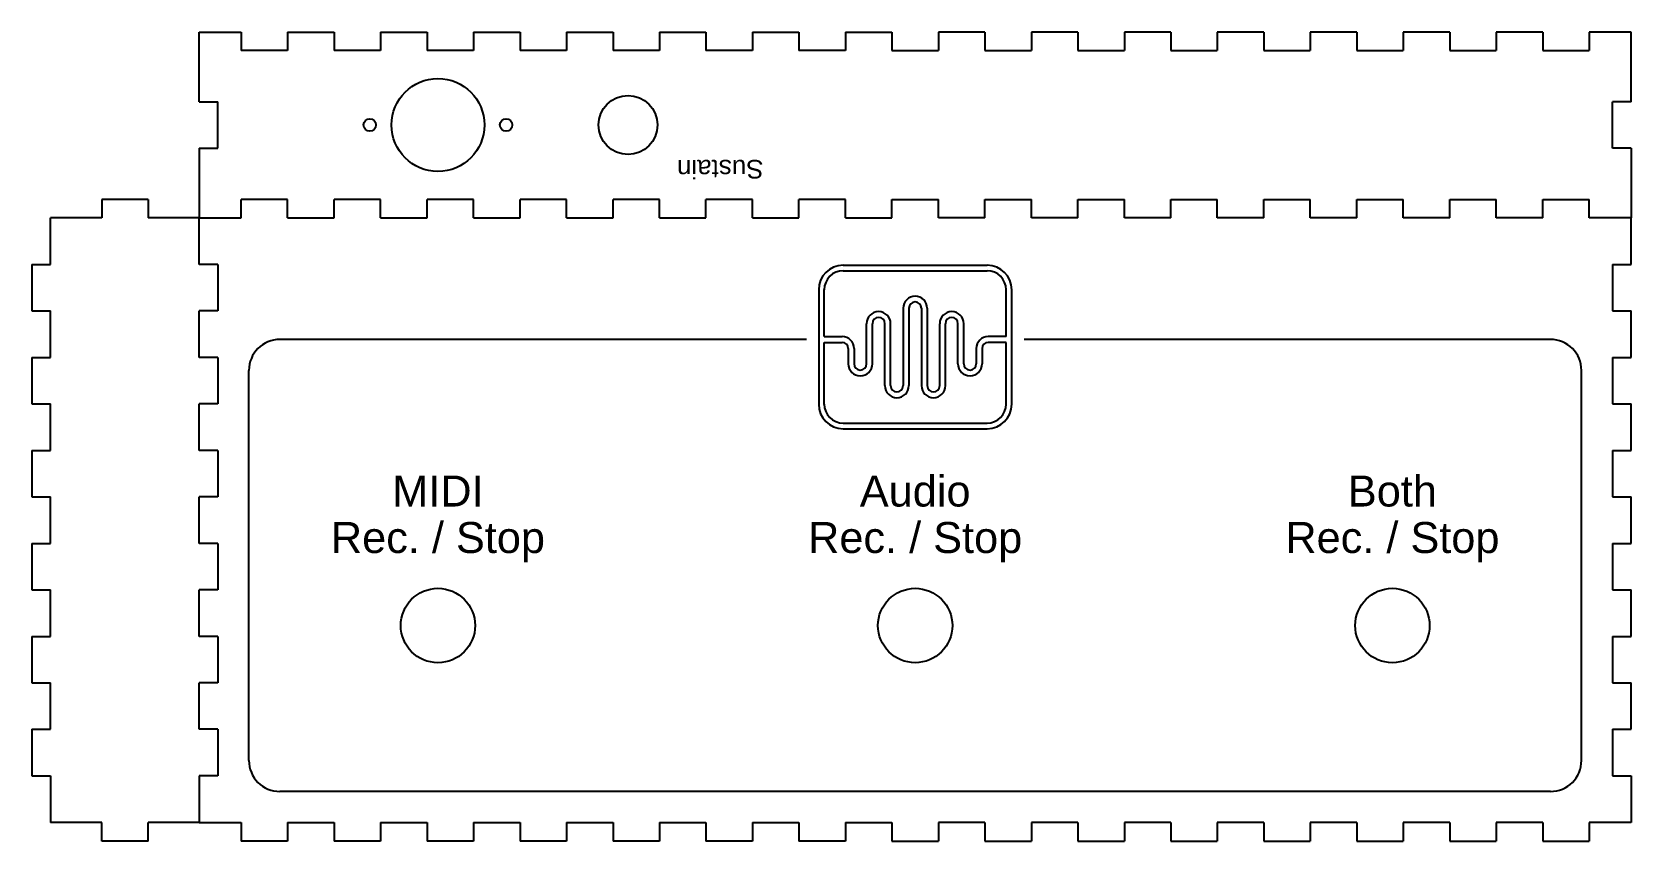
# Model space of a CAD drawing. Header units: inches. Extents: x 0 to 258, y 0 to 131.
import ezdxf
from ezdxf.enums import TextEntityAlignment as Align

# ---------------------------------------------------------------- set-up
doc = ezdxf.new("R2010")
doc.units = ezdxf.units.IN
doc.header["$MEASUREMENT"] = 0
doc.styles.get("Standard").update_dxf_attribs({"font": 'arial.ttf'})

msp = doc.modelspace()

# ---------------------------------------------------------------- linework, layer by layer
at = {"color": 3}
for p, q in [((27, 119.28), (27, 130.53)), ((27, 130.53), (33.75, 130.53)), ((33.75, 130.53), (33.75, 127.53)), ((41.25, 130.53), (41.25, 127.53)), ((41.25, 130.53), (48.75, 130.53)), ((48.75, 130.53), (48.75, 127.53)), ((56.25, 130.53), (56.25, 127.53)), ((56.25, 130.53), (63.75, 130.53)), ((63.75, 130.53), (63.75, 127.53)), ((71.25, 130.53), (71.25, 127.53)), ((71.25, 130.53), (78.75, 130.53)), ((78.75, 130.53), (78.75, 127.53)), ((86.25, 130.53), (86.25, 127.53)), ((86.25, 130.53), (93.75, 130.53)), ((93.75, 130.53), (93.75, 127.53)), ((101.25, 130.53), (101.25, 127.53)), ((101.25, 130.53), (108.75, 130.53)), ((108.75, 130.53), (108.75, 127.53)), ((116.25, 130.53), (116.25, 127.53)), ((116.25, 130.53), (123.75, 130.53)), ((123.75, 130.53), (123.75, 127.53)), ((131.25, 130.53), (131.25, 127.53)), ((131.25, 130.53), (138.75, 130.53)), ((138.75, 130.53), (138.75, 127.53)), ((146.25, 130.53), (146.25, 127.53)), ((153.75, 130.53), (146.25, 130.53)), ((153.75, 130.53), (153.75, 127.53)), ((161.25, 130.53), (161.25, 127.53)), ((168.75, 130.53), (161.25, 130.53)), ((168.75, 130.53), (168.75, 127.53)), ((176.25, 130.53), (176.25, 127.53)), ((183.75, 130.53), (176.25, 130.53)), ((183.75, 130.53), (183.75, 127.53)), ((191.25, 130.53), (191.25, 127.53)), ((198.75, 130.53), (191.25, 130.53)), ((198.75, 130.53), (198.75, 127.53)), ((206.25, 130.53), (206.25, 127.53)), ((213.75, 130.53), (206.25, 130.53)), ((213.75, 130.53), (213.75, 127.53)), ((221.25, 130.53), (221.25, 127.53)), ((228.75, 130.53), (221.25, 130.53)), ((228.75, 130.53), (228.75, 127.53)), ((236.25, 130.53), (236.25, 127.53)), ((243.75, 130.53), (236.25, 130.53)), ((243.75, 130.53), (243.75, 127.53)), ((258, 130.53), (251.25, 130.53)), ((251.25, 130.53), (251.25, 127.53)), ((258, 119.28), (258, 130.53)), ((41.25, 127.53), (33.75, 127.53)), ((56.25, 127.53), (48.75, 127.53)), ((71.25, 127.53), (63.75, 127.53)), ((86.25, 127.53), (78.75, 127.53)), ((101.25, 127.53), (93.75, 127.53)), ((116.25, 127.53), (108.75, 127.53)), ((131.25, 127.53), (123.75, 127.53)), ((138.75, 127.53), (146.25, 127.53)), ((153.75, 127.53), (161.25, 127.53)), ((168.75, 127.53), (176.25, 127.53)), ((183.75, 127.53), (191.25, 127.53)), ((198.75, 127.53), (206.25, 127.53)), ((213.75, 127.53), (221.25, 127.53)), ((228.75, 127.53), (236.25, 127.53)), ((243.75, 127.53), (251.25, 127.53)), ((27, 119.28), (30, 119.28)), ((30, 111.78), (30, 119.28)), ((255, 111.78), (255, 119.28)), ((258, 119.28), (255, 119.28)), ((27, 111.78), (27, 100.53)), ((27, 111.78), (30, 111.78)), ((258, 111.78), (255, 111.78)), ((258, 111.78), (258, 100.53)), ((11.25, 103.53), (11.25, 100.53)), ((18.75, 103.53), (11.25, 103.53)), ((18.75, 103.53), (18.75, 100.53)), ((11.25, 100.53), (3, 100.53)), ((3, 93.02), (3, 100.53)), ((27, 100.53), (18.75, 100.53)), ((258, 93.02), (258, 100.53)), ((0, 93.02), (0, 85.52)), ((0, 93.02), (3, 93.02)), ((255, 93.02), (255, 85.52)), ((255, 93.02), (258, 93.02)), ((0, 85.52), (3, 85.52)), ((3, 78.02), (3, 85.52)), ((255, 85.52), (258, 85.52)), ((258, 78.02), (258, 85.52)), ((0, 78.02), (3, 78.02)), ((0, 78.02), (0, 70.52)), ((255, 78.02), (258, 78.02)), ((255, 78.02), (255, 70.52)), ((0, 70.52), (3, 70.52)), ((3, 63.02), (3, 70.52)), ((255, 70.52), (258, 70.52)), ((258, 63.02), (258, 70.52)), ((0, 63.02), (3, 63.02)), ((0, 63.02), (0, 55.52)), ((255, 63.02), (258, 63.02)), ((255, 63.02), (255, 55.52)), ((0, 55.52), (3, 55.52)), ((3, 48.02), (3, 55.52)), ((255, 55.52), (258, 55.52)), ((258, 48.02), (258, 55.52)), ((0, 48.02), (3, 48.02)), ((0, 48.02), (0, 40.52)), ((255, 48.02), (258, 48.02)), ((255, 48.02), (255, 40.52)), ((0, 40.52), (3, 40.52)), ((3, 33.02), (3, 40.52)), ((255, 40.52), (258, 40.52)), ((258, 33.02), (258, 40.52)), ((0, 33.02), (3, 33.02)), ((0, 33.02), (0, 25.52)), ((255, 33.02), (258, 33.02)), ((255, 33.02), (255, 25.52)), ((0, 25.52), (3, 25.52)), ((3, 18.02), (3, 25.52)), ((255, 25.52), (258, 25.52)), ((258, 18.02), (258, 25.52)), ((0, 18.02), (3, 18.02)), ((0, 18.02), (0, 10.52)), ((255, 18.02), (258, 18.02)), ((255, 18.02), (255, 10.52)), ((0, 10.52), (3, 10.52)), ((3, 10.52), (3, 3)), ((255, 10.52), (258, 10.52)), ((258, 10.52), (258, 3)), ((11.25, 3), (3, 3)), ((11.25, 0), (11.25, 3)), ((18.75, 0), (18.75, 3)), ((27, 3), (18.75, 3)), ((27, 3), (31.75, 3)), ((27, 3), (33.75, 3)), ((33.75, 3), (33.75, 0)), ((41.25, 3), (41.25, 0)), ((41.25, 3), (48.75, 3)), ((48.75, 3), (48.75, 0)), ((56.25, 3), (56.25, 0)), ((56.25, 3), (63.75, 3)), ((63.75, 3), (63.75, 0)), ((71.25, 3), (71.25, 0)), ((71.25, 3), (78.75, 3)), ((78.75, 3), (78.75, 0)), ((86.25, 3), (86.25, 0)), ((86.25, 3), (93.75, 3)), ((93.75, 3), (93.75, 0)), ((101.25, 3), (101.25, 0)), ((101.25, 3), (108.75, 3)), ((108.75, 3), (108.75, 0)), ((116.25, 3), (116.25, 0)), ((116.25, 3), (123.75, 3)), ((123.75, 3), (123.75, 0)), ((131.25, 3), (131.25, 0)), ((131.25, 3), (138.75, 3)), ((138.75, 3), (138.75, 0)), ((146.25, 3), (146.25, 0)), ((153.75, 3), (146.25, 3)), ((153.75, 3), (153.75, 0)), ((161.25, 3), (161.25, 0)), ((168.75, 3), (161.25, 3)), ((168.75, 3), (168.75, 0)), ((176.25, 3), (176.25, 0)), ((183.75, 3), (176.25, 3)), ((183.75, 3), (183.75, 0)), ((191.25, 3), (191.25, 0)), ((198.75, 3), (191.25, 3)), ((198.75, 3), (198.75, 0)), ((206.25, 3), (206.25, 0)), ((213.75, 3), (206.25, 3)), ((213.75, 3), (213.75, 0)), ((221.25, 3), (221.25, 0)), ((228.75, 3), (221.25, 3)), ((228.75, 3), (228.75, 0)), ((236.25, 3), (236.25, 0)), ((243.75, 3), (236.25, 3)), ((243.75, 3), (243.75, 0)), ((258, 3), (251.25, 3)), ((251.25, 3), (251.25, 0)), ((18.75, 0), (11.25, 0)), ((138.75, 0), (146.25, 0)), ((41.25, 0), (33.75, 0)), ((56.25, 0), (48.75, 0)), ((71.25, 0), (63.75, 0)), ((86.25, 0), (78.75, 0)), ((101.25, 0), (93.75, 0)), ((116.25, 0), (108.75, 0)), ((131.25, 0), (123.75, 0)), ((153.75, 0), (161.25, 0)), ((168.75, 0), (176.25, 0)), ((183.75, 0), (191.25, 0)), ((198.75, 0), (206.25, 0)), ((213.75, 0), (221.25, 0)), ((228.75, 0), (236.25, 0)), ((243.75, 0), (251.25, 0))]:
    msp.add_line(p, q, dxfattribs=at)
at = {"color": 7}
for p, q in [((33.75, 100.53), (33.75, 103.53)), ((41.25, 103.53), (33.75, 103.53)), ((41.25, 100.53), (41.25, 103.53)), ((56.25, 103.53), (48.75, 103.53)), ((48.75, 100.53), (48.75, 103.53)), ((56.25, 100.53), (56.25, 103.53)), ((63.75, 100.53), (63.75, 103.53)), ((71.25, 103.53), (63.75, 103.53)), ((71.25, 100.53), (71.25, 103.53)), ((78.75, 100.53), (78.75, 103.53)), ((86.25, 103.53), (78.75, 103.53)), ((86.25, 100.53), (86.25, 103.53)), ((93.75, 100.53), (93.75, 103.53)), ((101.25, 103.53), (93.75, 103.53)), ((101.25, 100.53), (101.25, 103.53)), ((116.25, 103.53), (108.75, 103.53)), ((108.75, 100.53), (108.75, 103.53)), ((116.25, 100.53), (116.25, 103.53)), ((123.75, 100.53), (123.75, 103.53)), ((131.25, 103.53), (123.75, 103.53)), ((131.25, 100.53), (131.25, 103.53)), ((138.75, 103.53), (146.25, 103.53)), ((138.75, 100.53), (138.75, 103.53)), ((146.25, 100.53), (146.25, 103.53)), ((153.75, 100.53), (153.75, 103.53)), ((153.75, 103.53), (161.25, 103.53)), ((161.25, 100.53), (161.25, 103.53)), ((168.75, 100.53), (168.75, 103.53)), ((168.75, 103.53), (176.25, 103.53)), ((176.25, 100.53), (176.25, 103.53)), ((183.75, 100.53), (183.75, 103.53)), ((183.75, 103.53), (191.25, 103.53)), ((191.25, 100.53), (191.25, 103.53)), ((198.75, 100.53), (198.75, 103.53)), ((198.75, 103.53), (206.25, 103.53)), ((206.25, 100.53), (206.25, 103.53)), ((213.75, 100.53), (213.75, 103.53)), ((213.75, 103.53), (221.25, 103.53)), ((221.25, 100.53), (221.25, 103.53)), ((228.75, 100.53), (228.75, 103.53)), ((228.75, 103.53), (236.25, 103.53)), ((236.25, 100.53), (236.25, 103.53)), ((243.75, 100.53), (243.75, 103.53)), ((243.75, 103.53), (251.25, 103.53)), ((251.25, 100.53), (251.25, 103.53)), ((27, 93.02), (27, 100.53)), ((27, 100.53), (33.75, 100.53)), ((41.25, 100.53), (48.75, 100.53)), ((56.25, 100.53), (63.75, 100.53)), ((71.25, 100.53), (78.75, 100.53)), ((86.25, 100.53), (93.75, 100.53)), ((101.25, 100.53), (108.75, 100.53)), ((116.25, 100.53), (123.75, 100.53)), ((131.25, 100.53), (138.75, 100.53)), ((153.75, 100.53), (146.25, 100.53)), ((168.75, 100.53), (161.25, 100.53)), ((183.75, 100.53), (176.25, 100.53)), ((198.75, 100.53), (191.25, 100.53)), ((213.75, 100.53), (206.25, 100.53)), ((228.75, 100.53), (221.25, 100.53)), ((243.75, 100.53), (236.25, 100.53)), ((258, 100.53), (251.25, 100.53)), ((30, 93.02), (27, 93.02)), ((30, 93.02), (30, 85.52)), ((30, 85.52), (27, 85.52)), ((27, 78.02), (27, 85.52)), ((30, 78.02), (27, 78.02)), ((30, 78.02), (30, 70.52)), ((30, 70.52), (27, 70.52)), ((27, 63.02), (27, 70.52)), ((30, 63.02), (27, 63.02)), ((30, 63.02), (30, 55.52)), ((30, 55.52), (27, 55.52)), ((27, 48.02), (27, 55.52)), ((30, 48.02), (27, 48.02)), ((30, 48.02), (30, 40.52)), ((30, 40.52), (27, 40.52)), ((27, 33.02), (27, 40.52)), ((30, 33.02), (27, 33.02)), ((30, 33.02), (30, 25.52)), ((30, 25.52), (27, 25.52)), ((27, 18.02), (27, 25.52)), ((30, 18.02), (27, 18.02)), ((30, 18.02), (30, 10.52)), ((27, 10.52), (27, 3)), ((30, 10.52), (27, 10.52))]:
    msp.add_line(p, q, dxfattribs=at)
at = {"color": 5}
for p, q in [((130.89, 92.9), (154.11, 92.9)), ((130.89, 92), (154.11, 92)), ((126.94, 88.95), (126.94, 70.49)), ((127.84, 81.4), (127.84, 88.99)), ((157.16, 81.4), (157.16, 88.99)), ((158.06, 88.95), (158.06, 70.49)), ((140.56, 85.97), (140.56, 73.47)), ((141.49, 85.97), (141.49, 73.47)), ((143.51, 85.97), (143.51, 73.47)), ((144.44, 85.97), (144.44, 73.47)), ((134.66, 76.99), (134.66, 83.47)), ((135.59, 76.99), (135.59, 83.47)), ((137.61, 73.47), (137.61, 83.47)), ((138.54, 73.47), (138.54, 83.47)), ((146.46, 73.47), (146.46, 83.47)), ((147.39, 73.47), (147.39, 83.47)), ((149.41, 76.99), (149.41, 83.47)), ((150.34, 76.99), (150.34, 83.47)), ((124.94, 80.93), (40, 80.93)), ((127.84, 81.4), (130.7, 81.4)), ((127.84, 70.44), (127.84, 80.46)), ((127.84, 80.46), (130.7, 80.46)), ((157.16, 81.4), (154.3, 81.4)), ((157.16, 80.46), (154.3, 80.46)), ((157.16, 70.44), (157.16, 80.46)), ((245, 80.93), (160.06, 80.93)), ((131.71, 79.45), (131.71, 76.99)), ((132.64, 79.45), (132.64, 76.99)), ((152.36, 79.45), (152.36, 76.99)), ((153.29, 79.45), (153.29, 76.99)), ((35, 13), (35, 75.93)), ((250, 13), (250, 75.93)), ((130.89, 67.43), (154.11, 67.43)), ((130.89, 66.53), (154.11, 66.53)), ((245, 8), (40, 8))]:
    msp.add_line(p, q, dxfattribs=at)
at = {"color": 1}
for centre, radius in [((65.5, 115.53), 7.5), ((96.17, 115.53), 4.75), ((54.5, 115.53), 1), ((76.5, 115.53), 1), ((65.5, 34.77), 6), ((142.5, 34.77), 6), ((219.5, 34.77), 6)]:
    msp.add_circle(centre, radius, dxfattribs=at)
at = {"color": 5}
for centre, radius, start, end in [((130.89, 88.95), 3.96, 90, 180), ((154.11, 88.95), 3.96, 0, 90), ((130.89, 88.95), 3.06, 90, 180), ((154.11, 88.95), 3.06, 0, 90), ((142.5, 85.97), 1.94, 0, 180), ((136.6, 83.47), 1.94, 0, 180), ((142.5, 85.97), 1.01, 0, 180), ((148.4, 83.47), 1.94, 0, 180), ((136.6, 83.47), 1.01, 0, 180), ((148.4, 83.47), 1.01, 0, 180), ((40, 75.93), 5, 90, 180), ((130.7, 79.45), 1.94, 0, 90), ((130.7, 79.45), 1.01, 0, 90), ((154.3, 79.45), 1.94, 90, 180), ((154.3, 79.45), 1.01, 90, 180), ((245, 75.93), 5, 0, 90), ((133.65, 76.99), 1.94, 180, 0), ((133.65, 76.99), 1.01, 180, 0), ((151.35, 76.99), 1.94, 180, 0), ((151.35, 76.99), 1.01, 180, 0), ((139.55, 73.47), 1.94, 180, 0), ((139.55, 73.47), 1.01, 180, 0), ((145.45, 73.47), 1.94, 180, 0), ((145.45, 73.47), 1.01, 180, 0), ((130.89, 70.49), 3.96, 180, 270), ((130.89, 70.49), 3.06, 180, 270), ((154.11, 70.49), 3.06, 270, 0), ((154.11, 70.49), 3.96, 270, 0), ((40, 13), 5, 180, 270), ((245, 13), 5, 270, 0)]:
    msp.add_arc(centre, radius, start, end, dxfattribs=at)

# ---------------------------------------------------------------- texts
msp.add_text('Sustain', height=3, rotation=180, dxfattribs=at).set_placement((111.05, 109.9), align=Align.CENTER)
for s, p in [('MIDI', (65.5, 53.97)), ('Audio', (142.5, 53.97)), ('Both', (219.5, 53.97)), ('Rec. / Stop', (65.5, 46.47)), ('Rec. / Stop', (142.5, 46.47)), ('Rec. / Stop', (219.5, 46.47))]:
    msp.add_text(s, height=5, dxfattribs=at).set_placement(p, align=Align.CENTER)

doc.saveas('drawing.dxf')
